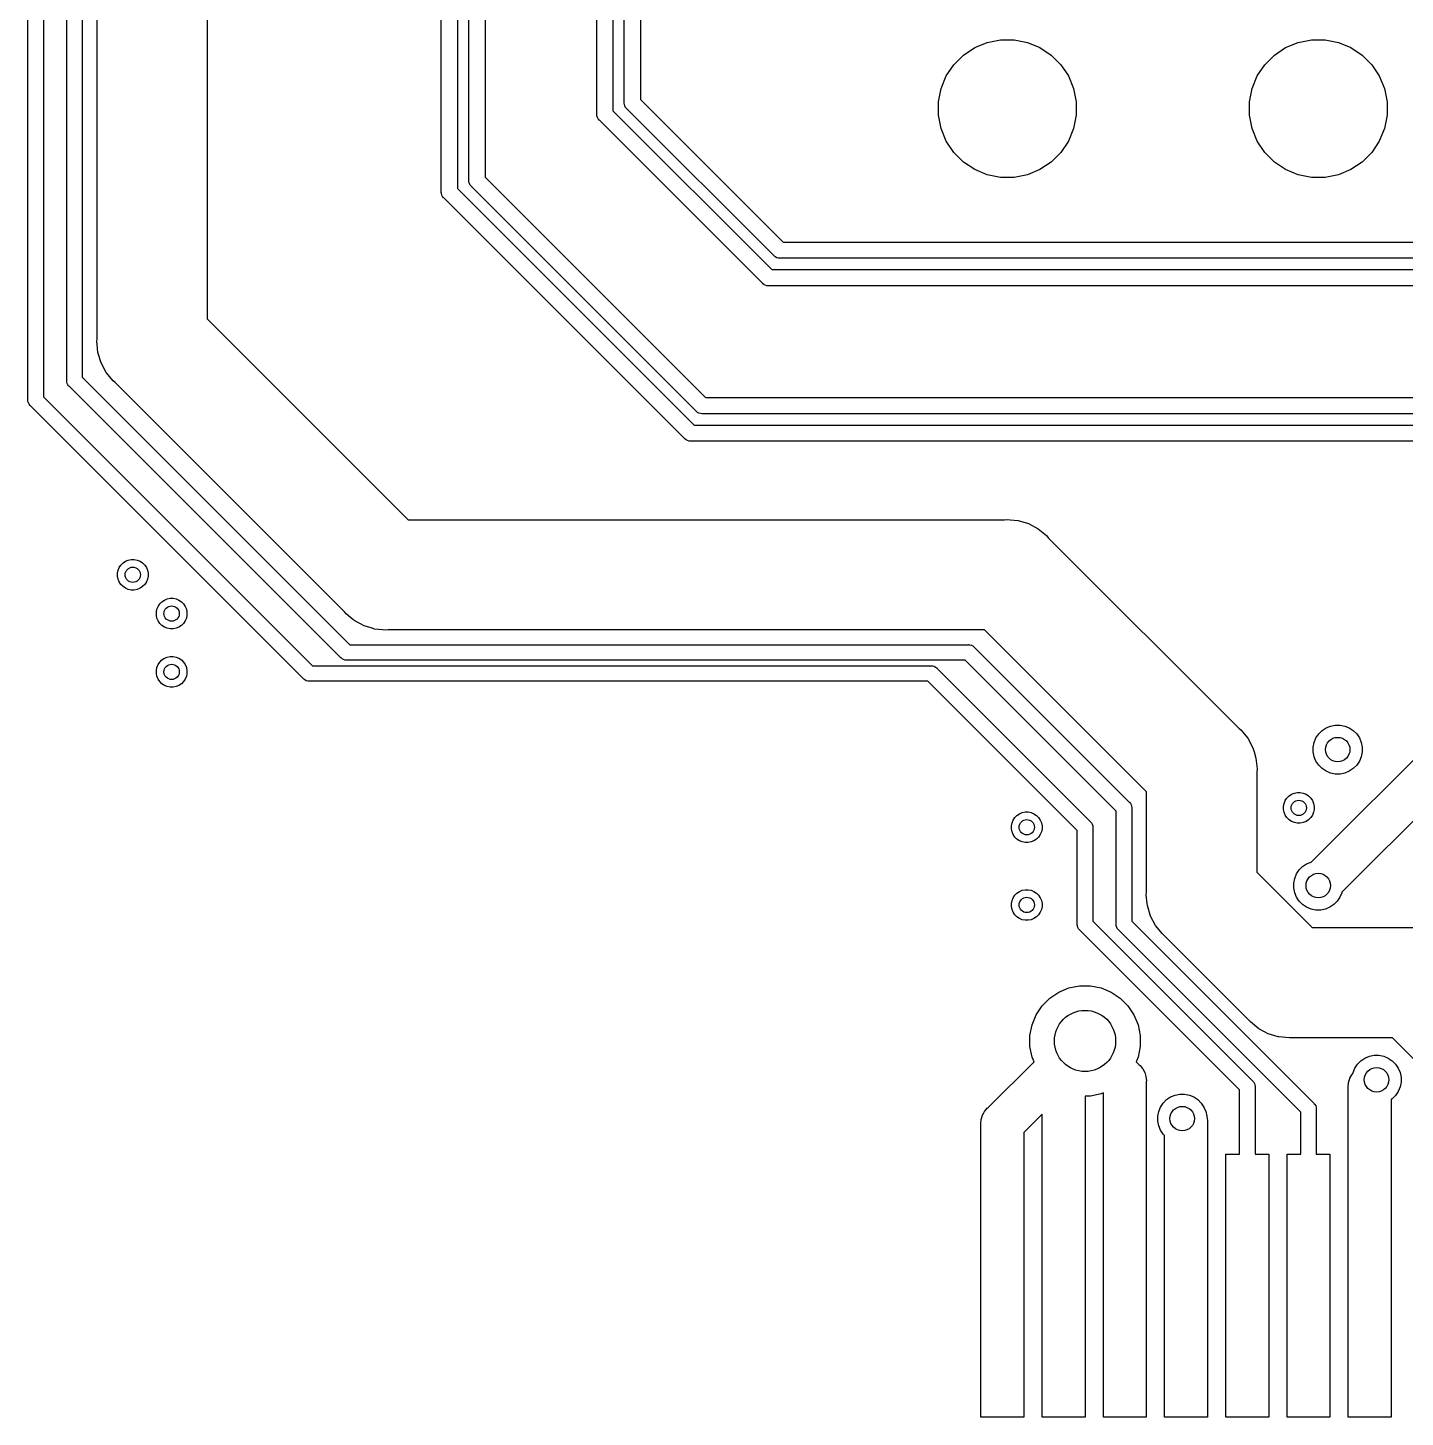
# Model space of a CAD drawing. Extents: x 4.56 to 8.94, y -5.14 to -1.89.
# Drawn here: x 4.57 to 5.456, y -5.142 to -4.248 of the extents above; entities that cross this region are included whole.
import ezdxf

# ---------------------------------------------------------------- set-up
doc = ezdxf.new("R2010")
doc.units = 0
doc.header["$MEASUREMENT"] = 0
doc.layers.add('BLACK', color=7, linetype='CONTINUOUS')

msp = doc.modelspace()

# ---------------------------------------------------------------- linework, layer by layer
at = {"layer": 'BLACK', "linetype": 'CONTINUOUS'}
for p, q in [((4.57, -4.48725), (4.57, -3.26275)), ((4.58, -3.26457), (4.58, -4.48543)), ((4.595, -4.47475), (4.595, -3.27525)), ((4.605, -3.27707), (4.605, -4.47293)), ((4.61457, -4.44826), (4.61457, -3.30174)), ((4.68543, -3.31468), (4.68543, -4.43532)), ((4.83593, -4.35341), (4.83593, -3.39659)), ((4.84635, -3.39849), (4.84635, -4.35151)), ((4.85365, -4.34607), (4.85365, -3.40393)), ((4.86407, -3.40583), (4.86407, -4.34417)), ((4.93593, -4.30341), (4.93593, -3.44659)), ((4.94635, -3.44849), (4.94635, -4.30151)), ((4.95365, -4.29607), (4.95365, -3.45393)), ((4.96407, -3.45583), (4.96407, -4.29417)), ((5.18708, -4.25741), (5.19564, -4.25571)), ((5.19564, -4.25571), (5.20436, -4.25571)), ((5.20436, -4.25571), (5.21292, -4.25741)), ((5.38708, -4.25741), (5.39564, -4.25571)), ((5.39564, -4.25571), (5.40436, -4.25571)), ((5.40436, -4.25571), (5.41292, -4.25741)), ((5.17177, -4.2656), (5.17902, -4.26075)), ((5.17902, -4.26075), (5.18708, -4.25741)), ((5.21292, -4.25741), (5.22098, -4.26075)), ((5.22098, -4.26075), (5.22823, -4.2656)), ((5.37177, -4.2656), (5.37902, -4.26075)), ((5.37902, -4.26075), (5.38708, -4.25741)), ((5.41292, -4.25741), (5.42098, -4.26075)), ((5.42098, -4.26075), (5.42823, -4.2656)), ((5.16075, -4.27902), (5.1656, -4.27177)), ((5.1656, -4.27177), (5.17177, -4.2656)), ((5.22823, -4.2656), (5.2344, -4.27177)), ((5.2344, -4.27177), (5.23925, -4.27902)), ((5.36075, -4.27902), (5.3656, -4.27177)), ((5.3656, -4.27177), (5.37177, -4.2656)), ((5.42823, -4.2656), (5.4344, -4.27177)), ((5.4344, -4.27177), (5.43925, -4.27902)), ((5.15741, -4.28708), (5.16075, -4.27902)), ((5.23925, -4.27902), (5.24259, -4.28708)), ((5.35741, -4.28708), (5.36075, -4.27902)), ((5.43925, -4.27902), (5.44259, -4.28708)), ((5.15571, -4.29564), (5.15741, -4.28708)), ((5.24259, -4.28708), (5.24429, -4.29564)), ((5.35571, -4.29564), (5.35741, -4.28708)), ((5.44259, -4.28708), (5.44429, -4.29564)), ((4.95363, -4.29633), (4.95365, -4.29607)), ((4.95365, -4.29659), (4.95363, -4.29633)), ((4.95373, -4.29735), (4.95365, -4.29659)), ((4.95403, -4.29833), (4.95373, -4.29735)), ((4.95451, -4.29924), (4.95403, -4.29833)), ((4.95516, -4.30003), (4.95451, -4.29924)), ((4.95536, -4.30019), (4.95516, -4.30003)), ((5.04981, -4.39464), (4.95536, -4.30019)), ((4.96407, -4.29417), (5.05583, -4.38593)), ((5.15571, -4.30436), (5.15571, -4.29564)), ((5.24429, -4.29564), (5.24429, -4.30436)), ((5.35571, -4.30436), (5.35571, -4.29564)), ((5.44429, -4.29564), (5.44429, -4.30436)), ((4.93591, -4.30367), (4.93593, -4.30341)), ((4.93598, -4.30436), (4.93591, -4.30367)), ((4.93601, -4.30469), (4.93598, -4.30436)), ((4.93631, -4.30567), (4.93601, -4.30469)), ((4.93679, -4.30658), (4.93631, -4.30567)), ((4.93744, -4.30737), (4.93679, -4.30658)), ((4.93764, -4.30753), (4.93744, -4.30737)), ((5.04247, -4.41236), (4.93764, -4.30753)), ((4.94635, -4.30151), (5.04849, -4.40365)), ((5.15741, -4.31292), (5.15571, -4.30436)), ((5.24429, -4.30436), (5.24259, -4.31292)), ((5.35741, -4.31292), (5.35571, -4.30436)), ((5.44429, -4.30436), (5.44259, -4.31292)), ((5.16075, -4.32098), (5.15741, -4.31292)), ((5.24259, -4.31292), (5.23925, -4.32098)), ((5.36075, -4.32098), (5.35741, -4.31292)), ((5.44259, -4.31292), (5.43925, -4.32098)), ((5.1656, -4.32823), (5.16075, -4.32098)), ((5.23925, -4.32098), (5.2344, -4.32823)), ((5.3656, -4.32823), (5.36075, -4.32098)), ((5.43925, -4.32098), (5.4344, -4.32823)), ((5.17177, -4.3344), (5.1656, -4.32823)), ((5.17902, -4.33925), (5.17177, -4.3344)), ((5.22823, -4.3344), (5.22098, -4.33925)), ((5.2344, -4.32823), (5.22823, -4.3344)), ((5.37177, -4.3344), (5.3656, -4.32823)), ((5.37902, -4.33925), (5.37177, -4.3344)), ((5.42823, -4.3344), (5.42098, -4.33925)), ((5.4344, -4.32823), (5.42823, -4.3344)), ((4.86407, -4.34417), (5.00583, -4.48593)), ((5.18708, -4.34259), (5.17902, -4.33925)), ((5.19564, -4.34429), (5.18708, -4.34259)), ((5.20436, -4.34429), (5.19564, -4.34429)), ((5.21292, -4.34259), (5.20436, -4.34429)), ((5.22098, -4.33925), (5.21292, -4.34259)), ((5.38708, -4.34259), (5.37902, -4.33925)), ((5.39564, -4.34429), (5.38708, -4.34259)), ((5.40436, -4.34429), (5.39564, -4.34429)), ((5.41292, -4.34259), (5.40436, -4.34429)), ((5.42098, -4.33925), (5.41292, -4.34259)), ((4.83591, -4.35367), (4.83593, -4.35341)), ((4.83593, -4.35393), (4.83591, -4.35367)), ((4.83601, -4.35469), (4.83593, -4.35393)), ((4.84635, -4.35151), (4.99849, -4.50365)), ((4.85363, -4.34633), (4.85365, -4.34607)), ((4.85373, -4.34735), (4.85363, -4.34633)), ((4.85403, -4.34833), (4.85373, -4.34735)), ((4.85451, -4.34924), (4.85403, -4.34833)), ((4.85516, -4.35003), (4.85451, -4.34924)), ((4.85536, -4.35019), (4.85516, -4.35003)), ((4.99981, -4.49464), (4.85536, -4.35019)), ((4.83631, -4.35567), (4.83601, -4.35469)), ((4.83679, -4.35658), (4.83631, -4.35567)), ((4.83744, -4.35737), (4.83679, -4.35658)), ((4.83764, -4.35753), (4.83744, -4.35737)), ((4.99247, -4.51236), (4.83764, -4.35753)), ((5.05583, -4.38593), (5.90341, -4.38593)), ((5.04997, -4.39484), (5.04981, -4.39464)), ((5.05076, -4.39549), (5.04997, -4.39484)), ((5.05167, -4.39597), (5.05076, -4.39549)), ((5.05265, -4.39627), (5.05167, -4.39597)), ((5.05341, -4.39635), (5.05265, -4.39627)), ((5.05367, -4.39637), (5.05341, -4.39635)), ((5.05341, -4.39635), (5.05341, -4.39635)), ((5.05393, -4.39635), (5.05367, -4.39637)), ((5.90151, -4.39635), (5.05393, -4.39635)), ((5.04849, -4.40365), (5.89607, -4.40365)), ((5.04263, -4.41256), (5.04247, -4.41236)), ((5.04342, -4.41321), (5.04263, -4.41256)), ((5.04433, -4.41369), (5.04342, -4.41321)), ((5.04531, -4.41399), (5.04433, -4.41369)), ((5.04633, -4.41409), (5.04531, -4.41399)), ((5.04659, -4.41407), (5.04633, -4.41409)), ((5.89417, -4.41407), (5.04659, -4.41407)), ((4.68543, -4.43532), (4.81468, -4.56457)), ((4.6144, -4.45), (4.61457, -4.44826)), ((4.61457, -4.45174), (4.6144, -4.45)), ((4.61508, -4.45695), (4.61457, -4.45174)), ((4.61711, -4.46363), (4.61508, -4.45695)), ((4.6204, -4.46978), (4.61711, -4.46363)), ((4.62482, -4.47518), (4.6204, -4.46978)), ((4.59498, -4.475), (4.595, -4.47475)), ((4.59507, -4.47598), (4.59498, -4.475)), ((4.59536, -4.47692), (4.59507, -4.47598)), ((4.59582, -4.47779), (4.59536, -4.47692)), ((4.59536, -4.47692), (4.59536, -4.47692)), ((4.59645, -4.47855), (4.59582, -4.47779)), ((4.59664, -4.47871), (4.59645, -4.47855)), ((4.77129, -4.65336), (4.59664, -4.47871)), ((4.605, -4.47293), (4.77707, -4.645)), ((4.62618, -4.47629), (4.62482, -4.47518)), ((4.77371, -4.62382), (4.62618, -4.47629)), ((4.56998, -4.4875), (4.57, -4.48725)), ((4.57, -4.48775), (4.56998, -4.4875)), ((4.57007, -4.48848), (4.57, -4.48775)), ((4.58, -4.48543), (4.75311, -4.65854)), ((5.00583, -4.48593), (5.70341, -4.48593)), ((4.57036, -4.48942), (4.57007, -4.48848)), ((4.57082, -4.49029), (4.57036, -4.48942)), ((4.57145, -4.49105), (4.57082, -4.49029)), ((4.57164, -4.49121), (4.57145, -4.49105)), ((4.74733, -4.66691), (4.57164, -4.49121)), ((4.99997, -4.49484), (4.99981, -4.49464)), ((5.00076, -4.49549), (4.99997, -4.49484)), ((5.00157, -4.49592), (5.00076, -4.49549)), ((5.00167, -4.49597), (5.00157, -4.49592)), ((5.00265, -4.49627), (5.00167, -4.49597)), ((5.00367, -4.49637), (5.00265, -4.49627)), ((5.00393, -4.49635), (5.00367, -4.49637)), ((5.70151, -4.49635), (5.00393, -4.49635)), ((4.99849, -4.50365), (5.69607, -4.50365)), ((4.99263, -4.51256), (4.99247, -4.51236)), ((4.99342, -4.51321), (4.99263, -4.51256)), ((4.99433, -4.51369), (4.99342, -4.51321)), ((4.99531, -4.51399), (4.99433, -4.51369)), ((4.99633, -4.51409), (4.99531, -4.51399)), ((4.99659, -4.51407), (4.99633, -4.51409)), ((5.69417, -4.51407), (4.99659, -4.51407)), ((4.81468, -4.56457), (5.19826, -4.56457)), ((5.19826, -4.56457), (5.2, -4.5644)), ((5.2, -4.5644), (5.20174, -4.56457)), ((5.20174, -4.56457), (5.20174, -4.56457)), ((5.20174, -4.56457), (5.20695, -4.56508)), ((5.20695, -4.56508), (5.21363, -4.56711)), ((5.21363, -4.56711), (5.21978, -4.5704)), ((5.21978, -4.5704), (5.22518, -4.57482)), ((5.22518, -4.57482), (5.22629, -4.57618)), ((5.22629, -4.57618), (5.34882, -4.69871)), ((4.62804, -4.59713), (4.62878, -4.59534)), ((4.62878, -4.59534), (4.62985, -4.59373)), ((4.62985, -4.59373), (4.63123, -4.59235)), ((4.63123, -4.59235), (4.63284, -4.59128)), ((4.63284, -4.59128), (4.63463, -4.59054)), ((4.63463, -4.59054), (4.63653, -4.59016)), ((4.63653, -4.59016), (4.63847, -4.59016)), ((4.63847, -4.59016), (4.64037, -4.59054)), ((4.64037, -4.59054), (4.64216, -4.59128)), ((4.64216, -4.59128), (4.64377, -4.59235)), ((4.64377, -4.59235), (4.64515, -4.59373)), ((4.64515, -4.59373), (4.64622, -4.59534)), ((4.64622, -4.59534), (4.64696, -4.59713)), ((4.62766, -4.59903), (4.62804, -4.59713)), ((4.62766, -4.60097), (4.62766, -4.59903)), ((4.62804, -4.60287), (4.62766, -4.60097)), ((4.62878, -4.60466), (4.62804, -4.60287)), ((4.64696, -4.60287), (4.64622, -4.60466)), ((4.64696, -4.59713), (4.64734, -4.59903)), ((4.64734, -4.60097), (4.64696, -4.60287)), ((4.64734, -4.59903), (4.64734, -4.60097)), ((4.62985, -4.60627), (4.62878, -4.60466)), ((4.63123, -4.60765), (4.62985, -4.60627)), ((4.63284, -4.60872), (4.63123, -4.60765)), ((4.63463, -4.60946), (4.63284, -4.60872)), ((4.63653, -4.60984), (4.63463, -4.60946)), ((4.63847, -4.60984), (4.63653, -4.60984)), ((4.64037, -4.60946), (4.63847, -4.60984)), ((4.64216, -4.60872), (4.64037, -4.60946)), ((4.64377, -4.60765), (4.64216, -4.60872)), ((4.64515, -4.60627), (4.64377, -4.60765)), ((4.64622, -4.60466), (4.64515, -4.60627)), ((4.65266, -4.62403), (4.65304, -4.62213)), ((4.65304, -4.62213), (4.65378, -4.62034)), ((4.65378, -4.62034), (4.65485, -4.61873)), ((4.65485, -4.61873), (4.65623, -4.61735)), ((4.65623, -4.61735), (4.65784, -4.61628)), ((4.65784, -4.61628), (4.65963, -4.61554)), ((4.65963, -4.61554), (4.66153, -4.61516)), ((4.66153, -4.61516), (4.66347, -4.61516)), ((4.66347, -4.61516), (4.66537, -4.61554)), ((4.66537, -4.61554), (4.66716, -4.61628)), ((4.66716, -4.61628), (4.66877, -4.61735)), ((4.66877, -4.61735), (4.67015, -4.61873)), ((4.67015, -4.61873), (4.67122, -4.62034)), ((4.67122, -4.62034), (4.67196, -4.62213)), ((4.67196, -4.62213), (4.67234, -4.62403)), ((4.65266, -4.62597), (4.65266, -4.62403)), ((4.65304, -4.62787), (4.65266, -4.62597)), ((4.65378, -4.62966), (4.65304, -4.62787)), ((4.65485, -4.63127), (4.65378, -4.62966)), ((4.65623, -4.63265), (4.65485, -4.63127)), ((4.67015, -4.63127), (4.66877, -4.63265)), ((4.67122, -4.62966), (4.67015, -4.63127)), ((4.67196, -4.62787), (4.67122, -4.62966)), ((4.67234, -4.62597), (4.67196, -4.62787)), ((4.67234, -4.62403), (4.67234, -4.62597)), ((4.77482, -4.62518), (4.77371, -4.62382)), ((4.77911, -4.6287), (4.77482, -4.62518)), ((4.78022, -4.6296), (4.77911, -4.6287)), ((4.78637, -4.63289), (4.78022, -4.6296)), ((4.65784, -4.63372), (4.65623, -4.63265)), ((4.65963, -4.63446), (4.65784, -4.63372)), ((4.66153, -4.63484), (4.65963, -4.63446)), ((4.66347, -4.63484), (4.66153, -4.63484)), ((4.66537, -4.63446), (4.66347, -4.63484)), ((4.66716, -4.63372), (4.66537, -4.63446)), ((4.66877, -4.63265), (4.66716, -4.63372)), ((4.79145, -4.63443), (4.78637, -4.63289)), ((4.79305, -4.63492), (4.79145, -4.63443)), ((4.79816, -4.63542), (4.79305, -4.63492)), ((4.8, -4.6356), (4.79816, -4.63542)), ((4.80174, -4.63543), (4.8, -4.6356)), ((5.18532, -4.63543), (4.80174, -4.63543)), ((5.28957, -4.73968), (5.18532, -4.63543)), ((4.77707, -4.645), (5.17475, -4.645)), ((5.17475, -4.645), (5.175, -4.64498)), ((5.175, -4.64498), (5.17525, -4.645)), ((5.17525, -4.645), (5.17598, -4.64507)), ((5.17598, -4.64507), (5.17692, -4.64536)), ((5.17692, -4.64536), (5.17779, -4.64582)), ((5.17779, -4.64582), (5.17855, -4.64645)), ((5.17855, -4.64645), (5.17871, -4.64664)), ((5.17871, -4.64664), (5.27836, -4.74629)), ((4.65304, -4.65963), (4.65378, -4.65784)), ((4.65378, -4.65784), (4.65485, -4.65623)), ((4.65485, -4.65623), (4.65623, -4.65485)), ((4.65623, -4.65485), (4.65784, -4.65378)), ((4.65784, -4.65378), (4.65963, -4.65304)), ((4.65963, -4.65304), (4.66153, -4.65266)), ((4.66153, -4.65266), (4.66347, -4.65266)), ((4.66347, -4.65266), (4.66537, -4.65304)), ((4.66537, -4.65304), (4.66716, -4.65378)), ((4.66716, -4.65378), (4.66877, -4.65485)), ((4.66877, -4.65485), (4.67015, -4.65623)), ((4.67015, -4.65623), (4.67122, -4.65784)), ((4.67122, -4.65784), (4.67196, -4.65963)), ((4.77145, -4.65355), (4.77129, -4.65336)), ((4.77221, -4.65418), (4.77145, -4.65355)), ((4.77308, -4.65464), (4.77221, -4.65418)), ((4.77402, -4.65493), (4.77308, -4.65464)), ((4.77475, -4.655), (4.77402, -4.65493)), ((4.775, -4.65502), (4.77475, -4.655)), ((4.77475, -4.655), (4.77475, -4.655)), ((4.77525, -4.655), (4.775, -4.65502)), ((5.17293, -4.655), (4.77525, -4.655)), ((5.27, -4.75207), (5.17293, -4.655)), ((4.65266, -4.66153), (4.65304, -4.65963)), ((4.65266, -4.66347), (4.65266, -4.66153)), ((4.65304, -4.66537), (4.65266, -4.66347)), ((4.65378, -4.66716), (4.65304, -4.66537)), ((4.65485, -4.66877), (4.65378, -4.66716)), ((4.67122, -4.66716), (4.67015, -4.66877)), ((4.67196, -4.66537), (4.67122, -4.66716)), ((4.67196, -4.65963), (4.67234, -4.66153)), ((4.67234, -4.66347), (4.67196, -4.66537)), ((4.67234, -4.66153), (4.67234, -4.66347)), ((4.74749, -4.6671), (4.74733, -4.66691)), ((4.74825, -4.66772), (4.74749, -4.6671)), ((4.75311, -4.65854), (5.1508, -4.65854)), ((5.1508, -4.65854), (5.15104, -4.65852)), ((5.15104, -4.65852), (5.15129, -4.65854)), ((5.15129, -4.65854), (5.15202, -4.65862)), ((5.15202, -4.65862), (5.15297, -4.6589)), ((5.15297, -4.6589), (5.15383, -4.65937)), ((5.15383, -4.65937), (5.1546, -4.65999)), ((5.1546, -4.65999), (5.15475, -4.66018)), ((5.15475, -4.66018), (5.25336, -4.75879)), ((5.39572, -4.7848), (5.52047, -4.66004)), ((4.65623, -4.67015), (4.65485, -4.66877)), ((4.65784, -4.67122), (4.65623, -4.67015)), ((4.65963, -4.67196), (4.65784, -4.67122)), ((4.66153, -4.67234), (4.65963, -4.67196)), ((4.66347, -4.67234), (4.66153, -4.67234)), ((4.66537, -4.67196), (4.66347, -4.67234)), ((4.66716, -4.67122), (4.66537, -4.67196)), ((4.66877, -4.67015), (4.66716, -4.67122)), ((4.67015, -4.66877), (4.66877, -4.67015)), ((4.74912, -4.66819), (4.74825, -4.66772)), ((4.75006, -4.66847), (4.74912, -4.66819)), ((4.75104, -4.66857), (4.75006, -4.66847)), ((4.75129, -4.66854), (4.75104, -4.66857)), ((5.14897, -4.66854), (4.75129, -4.66854)), ((5.245, -4.76457), (5.14897, -4.66854)), ((5.53996, -4.67953), (5.4152, -4.80428)), ((5.34882, -4.69871), (5.35018, -4.69982)), ((5.35018, -4.69982), (5.3546, -4.70522)), ((5.39854, -4.70504), (5.40027, -4.70246)), ((5.40027, -4.70246), (5.40246, -4.70027)), ((5.40246, -4.70027), (5.40504, -4.69854)), ((5.40504, -4.69854), (5.40791, -4.69736)), ((5.40791, -4.69736), (5.41095, -4.69675)), ((5.41095, -4.69675), (5.41405, -4.69675)), ((5.41405, -4.69675), (5.41709, -4.69736)), ((5.41709, -4.69736), (5.41996, -4.69854)), ((5.41996, -4.69854), (5.42254, -4.70027)), ((5.42254, -4.70027), (5.42473, -4.70246)), ((5.42473, -4.70246), (5.42646, -4.70504)), ((5.3546, -4.70522), (5.35789, -4.71137)), ((5.35789, -4.71137), (5.35871, -4.71405)), ((5.39675, -4.71095), (5.39736, -4.70791)), ((5.39675, -4.71405), (5.39675, -4.71095)), ((5.39736, -4.70791), (5.39854, -4.70504)), ((5.42646, -4.70504), (5.42764, -4.70791)), ((5.42764, -4.70791), (5.42825, -4.71095)), ((5.42825, -4.71095), (5.42825, -4.71405)), ((5.35871, -4.71405), (5.35992, -4.71805)), ((5.35992, -4.71805), (5.3606, -4.725)), ((5.39736, -4.71709), (5.39675, -4.71405)), ((5.39854, -4.71996), (5.39736, -4.71709)), ((5.40027, -4.72254), (5.39854, -4.71996)), ((5.42646, -4.71996), (5.42473, -4.72254)), ((5.42764, -4.71709), (5.42646, -4.71996)), ((5.42825, -4.71405), (5.42764, -4.71709)), ((5.3606, -4.725), (5.36043, -4.72674)), ((5.36043, -4.72674), (5.36043, -4.79132)), ((5.40246, -4.72473), (5.40027, -4.72254)), ((5.40504, -4.72646), (5.40246, -4.72473)), ((5.40791, -4.72764), (5.40504, -4.72646)), ((5.41095, -4.72825), (5.40791, -4.72764)), ((5.41405, -4.72825), (5.41095, -4.72825)), ((5.41709, -4.72764), (5.41405, -4.72825)), ((5.41996, -4.72646), (5.41709, -4.72764)), ((5.42254, -4.72473), (5.41996, -4.72646)), ((5.42473, -4.72254), (5.42254, -4.72473)), ((5.27836, -4.74629), (5.27855, -4.74645)), ((5.27855, -4.74645), (5.27918, -4.74721)), ((5.27918, -4.74721), (5.27964, -4.74808)), ((5.28957, -4.80425), (5.28957, -4.73968)), ((5.37766, -4.74903), (5.37804, -4.74713)), ((5.37804, -4.74713), (5.37878, -4.74534)), ((5.37878, -4.74534), (5.37985, -4.74373)), ((5.37985, -4.74373), (5.38123, -4.74235)), ((5.38123, -4.74235), (5.38284, -4.74128)), ((5.38284, -4.74128), (5.38463, -4.74054)), ((5.38463, -4.74054), (5.38653, -4.74016)), ((5.38653, -4.74016), (5.38847, -4.74016)), ((5.38847, -4.74016), (5.39037, -4.74054)), ((5.39037, -4.74054), (5.39216, -4.74128)), ((5.39216, -4.74128), (5.39377, -4.74235)), ((5.39377, -4.74235), (5.39515, -4.74373)), ((5.39515, -4.74373), (5.39622, -4.74534)), ((5.39622, -4.74534), (5.39696, -4.74713)), ((5.39696, -4.74713), (5.39734, -4.74903)), ((5.20378, -4.75784), (5.20485, -4.75623)), ((5.20485, -4.75623), (5.20623, -4.75485)), ((5.20623, -4.75485), (5.20784, -4.75378)), ((5.20784, -4.75378), (5.20963, -4.75304)), ((5.20963, -4.75304), (5.21153, -4.75266)), ((5.21153, -4.75266), (5.21347, -4.75266)), ((5.21347, -4.75266), (5.21537, -4.75304)), ((5.21537, -4.75304), (5.21716, -4.75378)), ((5.21716, -4.75378), (5.21877, -4.75485)), ((5.21877, -4.75485), (5.22015, -4.75623)), ((5.22015, -4.75623), (5.22122, -4.75784)), ((5.27, -4.82475), (5.27, -4.75207)), ((5.27964, -4.74808), (5.27993, -4.74902)), ((5.27993, -4.74902), (5.28, -4.74975)), ((5.28, -4.74975), (5.28002, -4.75)), ((5.28002, -4.75), (5.28, -4.75025)), ((5.28, -4.75025), (5.28, -4.82293)), ((5.37766, -4.75097), (5.37766, -4.74903)), ((5.37804, -4.75287), (5.37766, -4.75097)), ((5.37878, -4.75466), (5.37804, -4.75287)), ((5.37985, -4.75627), (5.37878, -4.75466)), ((5.38123, -4.75765), (5.37985, -4.75627)), ((5.39515, -4.75627), (5.39377, -4.75765)), ((5.39622, -4.75466), (5.39515, -4.75627)), ((5.39696, -4.75287), (5.39622, -4.75466)), ((5.39734, -4.75097), (5.39696, -4.75287)), ((5.39734, -4.74903), (5.39734, -4.75097)), ((5.20266, -4.76153), (5.20304, -4.75963)), ((5.20266, -4.76347), (5.20266, -4.76153)), ((5.20304, -4.76537), (5.20266, -4.76347)), ((5.20304, -4.75963), (5.20378, -4.75784)), ((5.20378, -4.76716), (5.20304, -4.76537)), ((5.22122, -4.75784), (5.22196, -4.75963)), ((5.22196, -4.76537), (5.22122, -4.76716)), ((5.22196, -4.75963), (5.22234, -4.76153)), ((5.22234, -4.76347), (5.22196, -4.76537)), ((5.22234, -4.76153), (5.22234, -4.76347)), ((5.245, -4.82475), (5.245, -4.76457)), ((5.25336, -4.75879), (5.25355, -4.75895)), ((5.25355, -4.75895), (5.25398, -4.75946)), ((5.25398, -4.75946), (5.25418, -4.75971)), ((5.25418, -4.75971), (5.25464, -4.76058)), ((5.25464, -4.76058), (5.25493, -4.76152)), ((5.25493, -4.76152), (5.25502, -4.7625)), ((5.25502, -4.7625), (5.255, -4.76275)), ((5.255, -4.76275), (5.255, -4.82293)), ((5.38284, -4.75872), (5.38123, -4.75765)), ((5.38463, -4.75946), (5.38284, -4.75872)), ((5.38653, -4.75984), (5.38463, -4.75946)), ((5.38847, -4.75984), (5.38653, -4.75984)), ((5.39037, -4.75946), (5.38847, -4.75984)), ((5.39216, -4.75872), (5.39037, -4.75946)), ((5.39377, -4.75765), (5.39216, -4.75872)), ((5.20485, -4.76877), (5.20378, -4.76716)), ((5.20623, -4.77015), (5.20485, -4.76877)), ((5.20784, -4.77122), (5.20623, -4.77015)), ((5.20963, -4.77196), (5.20784, -4.77122)), ((5.21153, -4.77234), (5.20963, -4.77196)), ((5.21347, -4.77234), (5.21153, -4.77234)), ((5.21537, -4.77196), (5.21347, -4.77234)), ((5.21716, -4.77122), (5.21537, -4.77196)), ((5.21877, -4.77015), (5.21716, -4.77122)), ((5.22015, -4.76877), (5.21877, -4.77015)), ((5.22122, -4.76716), (5.22015, -4.76877)), ((5.36043, -4.79132), (5.39618, -4.82707)), ((5.38604, -4.79254), (5.38777, -4.78996)), ((5.38777, -4.78996), (5.38996, -4.78777)), ((5.38996, -4.78777), (5.39254, -4.78604)), ((5.39254, -4.78604), (5.39541, -4.78486)), ((5.39541, -4.78486), (5.39572, -4.7848)), ((5.38425, -4.79845), (5.38486, -4.79541)), ((5.38425, -4.80155), (5.38425, -4.79845)), ((5.38486, -4.79541), (5.38604, -4.79254)), ((5.20266, -4.81153), (5.20304, -4.80963)), ((5.20304, -4.80963), (5.20378, -4.80784)), ((5.20378, -4.80784), (5.20485, -4.80623)), ((5.20485, -4.80623), (5.20623, -4.80485)), ((5.20623, -4.80485), (5.20784, -4.80378)), ((5.20784, -4.80378), (5.20963, -4.80304)), ((5.20963, -4.80304), (5.21153, -4.80266)), ((5.21153, -4.80266), (5.21347, -4.80266)), ((5.21347, -4.80266), (5.21537, -4.80304)), ((5.21537, -4.80304), (5.21716, -4.80378)), ((5.21716, -4.80378), (5.21877, -4.80485)), ((5.21877, -4.80485), (5.22015, -4.80623)), ((5.22015, -4.80623), (5.22122, -4.80784)), ((5.22122, -4.80784), (5.22196, -4.80963)), ((5.22196, -4.80963), (5.22234, -4.81153)), ((5.2894, -4.80599), (5.28957, -4.80425)), ((5.28994, -4.81152), (5.2894, -4.80599)), ((5.38486, -4.80459), (5.38425, -4.80155)), ((5.38604, -4.80746), (5.38486, -4.80459)), ((5.38777, -4.81004), (5.38604, -4.80746)), ((5.38996, -4.81223), (5.38777, -4.81004)), ((5.41223, -4.81004), (5.41004, -4.81223)), ((5.41396, -4.80746), (5.41223, -4.81004)), ((5.41514, -4.80459), (5.41396, -4.80746)), ((5.4152, -4.80428), (5.41514, -4.80459)), ((5.20266, -4.81347), (5.20266, -4.81153)), ((5.20304, -4.81537), (5.20266, -4.81347)), ((5.20378, -4.81716), (5.20304, -4.81537)), ((5.20485, -4.81877), (5.20378, -4.81716)), ((5.20623, -4.82015), (5.20485, -4.81877)), ((5.22015, -4.81877), (5.21877, -4.82015)), ((5.22122, -4.81716), (5.22015, -4.81877)), ((5.22196, -4.81537), (5.22122, -4.81716)), ((5.22234, -4.81347), (5.22196, -4.81537)), ((5.22234, -4.81153), (5.22234, -4.81347)), ((5.29008, -4.81294), (5.28994, -4.81152)), ((5.29211, -4.81962), (5.29008, -4.81294)), ((5.39254, -4.81396), (5.38996, -4.81223)), ((5.39541, -4.81514), (5.39254, -4.81396)), ((5.39845, -4.81575), (5.39541, -4.81514)), ((5.40155, -4.81575), (5.39845, -4.81575)), ((5.40459, -4.81514), (5.40155, -4.81575)), ((5.40746, -4.81396), (5.40459, -4.81514)), ((5.41004, -4.81223), (5.40746, -4.81396)), ((5.20784, -4.82122), (5.20623, -4.82015)), ((5.20963, -4.82196), (5.20784, -4.82122)), ((5.21153, -4.82234), (5.20963, -4.82196)), ((5.21347, -4.82234), (5.21153, -4.82234)), ((5.21537, -4.82196), (5.21347, -4.82234)), ((5.21716, -4.82122), (5.21537, -4.82196)), ((5.21877, -4.82015), (5.21716, -4.82122)), ((5.24498, -4.825), (5.245, -4.82475)), ((5.245, -4.82525), (5.24498, -4.825)), ((5.24507, -4.82598), (5.245, -4.82525)), ((5.24536, -4.82692), (5.24507, -4.82598)), ((5.24582, -4.82779), (5.24536, -4.82692)), ((5.24645, -4.82855), (5.24582, -4.82779)), ((5.255, -4.82293), (5.35769, -4.92562)), ((5.26998, -4.825), (5.27, -4.82475)), ((5.27007, -4.82598), (5.26998, -4.825)), ((5.27036, -4.82692), (5.27007, -4.82598)), ((5.27071, -4.82758), (5.27036, -4.82692)), ((5.27082, -4.82779), (5.27071, -4.82758)), ((5.27145, -4.82855), (5.27082, -4.82779)), ((5.28, -4.82293), (5.39706, -4.93999)), ((5.2954, -4.82577), (5.29211, -4.81962)), ((5.29982, -4.83117), (5.2954, -4.82577)), ((5.39618, -4.82707), (5.46076, -4.82707)), ((5.24664, -4.82871), (5.24645, -4.82855)), ((5.34933, -4.9314), (5.24664, -4.82871)), ((5.27164, -4.82871), (5.27145, -4.82855)), ((5.3887, -4.94577), (5.27164, -4.82871)), ((5.30118, -4.83228), (5.29982, -4.83117)), ((5.35522, -4.88632), (5.30118, -4.83228)), ((5.22248, -4.87741), (5.22741, -4.87248)), ((5.22741, -4.87248), (5.23322, -4.8686)), ((5.23322, -4.8686), (5.23966, -4.86593)), ((5.23966, -4.86593), (5.24651, -4.86457)), ((5.24651, -4.86457), (5.25349, -4.86457)), ((5.25349, -4.86457), (5.26034, -4.86593)), ((5.26034, -4.86593), (5.26678, -4.8686)), ((5.26678, -4.8686), (5.27259, -4.87248)), ((5.27259, -4.87248), (5.27752, -4.87741)), ((5.2186, -4.88322), (5.22248, -4.87741)), ((5.27752, -4.87741), (5.2814, -4.88322)), ((5.21457, -4.89651), (5.21593, -4.88966)), ((5.21593, -4.88966), (5.2186, -4.88322)), ((5.2814, -4.88322), (5.28407, -4.88966)), ((5.28407, -4.88966), (5.28543, -4.89651)), ((5.35633, -4.88768), (5.35522, -4.88632)), ((5.36173, -4.8921), (5.35633, -4.88768)), ((5.21457, -4.90349), (5.21457, -4.89651)), ((5.28543, -4.89651), (5.28543, -4.90349)), ((5.36788, -4.89539), (5.36173, -4.8921)), ((5.37416, -4.8973), (5.36788, -4.89539)), ((5.37456, -4.89742), (5.37416, -4.8973)), ((5.38151, -4.8981), (5.37456, -4.89742)), ((5.38325, -4.89793), (5.38151, -4.8981)), ((5.44782, -4.89793), (5.38325, -4.89793)), ((5.4652, -4.91531), (5.44782, -4.89793)), ((5.21593, -4.91034), (5.21457, -4.90349)), ((5.28543, -4.90349), (5.28407, -4.91034)), ((5.18759, -4.94293), (5.21717, -4.91334)), ((5.21717, -4.91334), (5.21593, -4.91034)), ((5.28407, -4.91034), (5.28283, -4.91334)), ((5.28283, -4.91334), (5.28486, -4.91537)), ((5.28486, -4.91537), (5.28538, -4.9158)), ((5.28538, -4.9158), (5.28693, -4.91769)), ((5.42236, -4.92041), (5.42354, -4.91754)), ((5.42354, -4.91754), (5.42527, -4.91496)), ((5.42527, -4.91496), (5.42746, -4.91277)), ((5.42746, -4.91277), (5.43004, -4.91104)), ((5.43004, -4.91104), (5.43291, -4.90986)), ((5.43291, -4.90986), (5.43595, -4.90925)), ((5.43595, -4.90925), (5.43905, -4.90925)), ((5.43905, -4.90925), (5.44209, -4.90986)), ((5.44209, -4.90986), (5.44496, -4.91104)), ((5.44496, -4.91104), (5.44754, -4.91277)), ((5.44754, -4.91277), (5.44973, -4.91496)), ((5.44973, -4.91496), (5.45146, -4.91754)), ((5.45146, -4.91754), (5.45264, -4.92041)), ((5.28693, -4.91769), (5.2871, -4.9179)), ((5.2871, -4.9179), (5.28838, -4.92029)), ((5.28838, -4.92029), (5.28917, -4.92289)), ((5.28917, -4.92289), (5.28944, -4.92559)), ((5.28944, -4.92559), (5.28937, -4.92627)), ((5.28937, -4.92627), (5.28937, -5.14213)), ((5.35769, -4.92562), (5.35788, -4.92578)), ((5.35788, -4.92578), (5.3583, -4.92629)), ((5.3583, -4.92629), (5.35851, -4.92654)), ((5.41949, -4.92673), (5.42028, -4.92413)), ((5.42028, -4.92413), (5.42037, -4.92396)), ((5.42037, -4.92396), (5.42156, -4.92174)), ((5.42156, -4.92174), (5.42226, -4.92088)), ((5.42226, -4.92088), (5.42236, -4.92041)), ((5.45264, -4.92041), (5.45325, -4.92345)), ((5.45325, -4.92345), (5.45325, -4.92655)), ((5.25349, -4.93543), (5.25, -4.93543)), ((5.25, -4.93543), (5.25, -5.14213)), ((5.26034, -4.93407), (5.25349, -4.93543)), ((5.26181, -4.93346), (5.26034, -4.93407)), ((5.26181, -4.97283), (5.26181, -4.93346)), ((5.30504, -4.93604), (5.30791, -4.93486)), ((5.30791, -4.93486), (5.31095, -4.93425)), ((5.31095, -4.93425), (5.31405, -4.93425)), ((5.31405, -4.93425), (5.31709, -4.93486)), ((5.31709, -4.93486), (5.31996, -4.93604)), ((5.34933, -4.97283), (5.34933, -4.9314)), ((5.35851, -4.92654), (5.35897, -4.92741)), ((5.35897, -4.92741), (5.35926, -4.92835)), ((5.35926, -4.92835), (5.35935, -4.92933)), ((5.35935, -4.92933), (5.35933, -4.92958)), ((5.35933, -4.92958), (5.35933, -4.97283)), ((5.41922, -4.92943), (5.41949, -4.92673)), ((5.41929, -4.93011), (5.41922, -4.92943)), ((5.41929, -4.97283), (5.41929, -4.93011)), ((5.44973, -4.93504), (5.44754, -4.93723)), ((5.45146, -4.93246), (5.44973, -4.93504)), ((5.45264, -4.92959), (5.45146, -4.93246)), ((5.45325, -4.92655), (5.45264, -4.92959)), ((5.18534, -4.94546), (5.18706, -4.94336)), ((5.18706, -4.94336), (5.18759, -4.94293)), ((5.29736, -4.94541), (5.29854, -4.94254)), ((5.29854, -4.94254), (5.30027, -4.93996)), ((5.30027, -4.93996), (5.30246, -4.93777)), ((5.30246, -4.93777), (5.30504, -4.93604)), ((5.31996, -4.93604), (5.32254, -4.93777)), ((5.32254, -4.93777), (5.32473, -4.93996)), ((5.32473, -4.93996), (5.32646, -4.94254)), ((5.32646, -4.94254), (5.32764, -4.94541)), ((5.39706, -4.93999), (5.39725, -4.94015)), ((5.39725, -4.94015), (5.39775, -4.94075)), ((5.39775, -4.94075), (5.39788, -4.94091)), ((5.39788, -4.94091), (5.39834, -4.94178)), ((5.39834, -4.94178), (5.39863, -4.94272)), ((5.39863, -4.94272), (5.39872, -4.9437)), ((5.39872, -4.9437), (5.3987, -4.94395)), ((5.3987, -4.94395), (5.3987, -4.97283)), ((5.44754, -4.93723), (5.44685, -4.93769)), ((5.44685, -4.93769), (5.44685, -5.14213)), ((5.183, -4.95315), (5.18327, -4.95045)), ((5.18307, -4.95383), (5.183, -4.95315)), ((5.18327, -4.95045), (5.18406, -4.94785)), ((5.18406, -4.94785), (5.18446, -4.94709)), ((5.18446, -4.94709), (5.18534, -4.94546)), ((5.22244, -4.94705), (5.21063, -4.95886)), ((5.22244, -4.97283), (5.22244, -4.94705)), ((5.29675, -4.94845), (5.29736, -4.94541)), ((5.29675, -4.95155), (5.29675, -4.94845)), ((5.29736, -4.95459), (5.29675, -4.95155)), ((5.32764, -4.94541), (5.32825, -4.94845)), ((5.32825, -4.94845), (5.32825, -4.94879)), ((5.32825, -4.94879), (5.32854, -4.94976)), ((5.32854, -4.94976), (5.32871, -4.95149)), ((5.32871, -4.95149), (5.32881, -4.95246)), ((5.32881, -4.95246), (5.32874, -4.95314)), ((5.32874, -4.95314), (5.32874, -5.14213)), ((5.3887, -4.96259), (5.3887, -4.94577)), ((5.18307, -4.97283), (5.18307, -4.95383)), ((5.21063, -4.95886), (5.21063, -5.14213)), ((5.29854, -4.95746), (5.29736, -4.95459)), ((5.30027, -4.96004), (5.29854, -4.95746)), ((5.30118, -4.96095), (5.30027, -4.96004)), ((5.30118, -4.97283), (5.30118, -4.96095)), ((5.3887, -4.97283), (5.3887, -4.96259)), ((5.3887, -4.96259), (5.3887, -4.96259)), ((5.18307, -5.14213), (5.18307, -4.97283)), ((5.18307, -4.97283), (5.18307, -4.97283)), ((5.22244, -5.14213), (5.22244, -4.97283)), ((5.22244, -4.97283), (5.22244, -4.97283)), ((5.26181, -5.14213), (5.26181, -4.97283)), ((5.26181, -4.97283), (5.26181, -4.97283)), ((5.30118, -5.14213), (5.30118, -4.97283)), ((5.30118, -4.97283), (5.30118, -4.97283)), ((5.34055, -5.14213), (5.34055, -4.97283)), ((5.34055, -4.97283), (5.34933, -4.97283)), ((5.35933, -4.97283), (5.36811, -4.97283)), ((5.36811, -4.97283), (5.36811, -5.14213)), ((5.37992, -5.14213), (5.37992, -4.97283)), ((5.37992, -4.97283), (5.3887, -4.97283)), ((5.3987, -4.97283), (5.40748, -4.97283)), ((5.40748, -4.97283), (5.40748, -5.14213)), ((5.41929, -5.14213), (5.41929, -4.97283)), ((5.41929, -4.97283), (5.41929, -4.97283)), ((5.21063, -5.14213), (5.18307, -5.14213)), ((5.25, -5.14213), (5.22244, -5.14213)), ((5.28937, -5.14213), (5.26181, -5.14213)), ((5.32874, -5.14213), (5.30118, -5.14213)), ((5.36811, -5.14213), (5.34055, -5.14213)), ((5.40748, -5.14213), (5.37992, -5.14213)), ((5.44685, -5.14213), (5.41929, -5.14213))]:
    msp.add_line(p, q, dxfattribs=at)
at = {"layer": 'BLACK'}
for centre, radius in [((4.6375, -4.6), 0.00492), ((4.6625, -4.625), 0.00492), ((4.6625, -4.6625), 0.00492), ((5.4125, -4.7125), 0.00787), ((5.3875, -4.75), 0.00492), ((5.2125, -4.7625), 0.00492), ((5.4, -4.8), 0.00787), ((5.2125, -4.8125), 0.00492), ((5.25, -4.9), 0.01969), ((5.4375, -4.925), 0.00787), ((5.3125, -4.95), 0.00787)]:
    msp.add_circle(centre, radius, dxfattribs=at)

doc.saveas('drawing.dxf')
